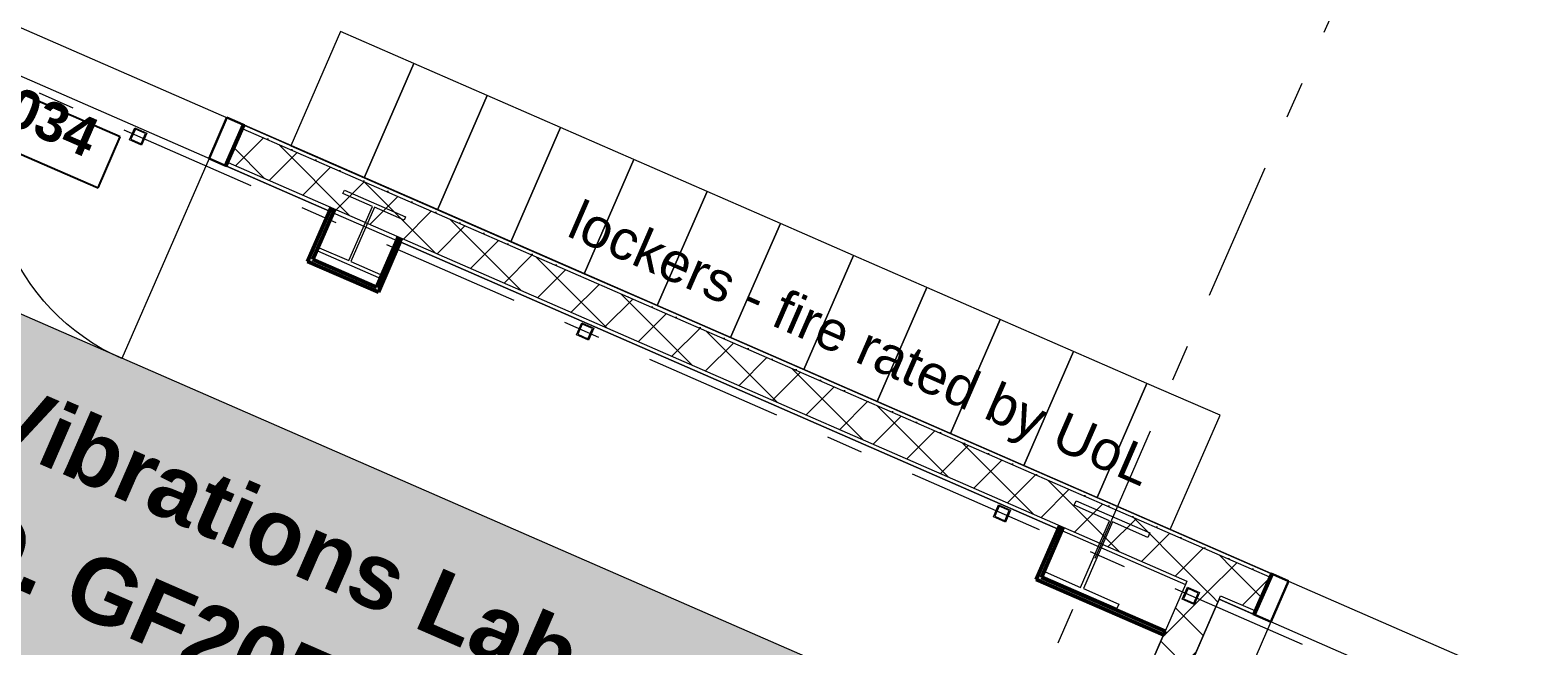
# Model space of a CAD drawing. Header units: millimetres. Extents: x -99530 to 90294, y -97212 to 56397.
# Drawn here: x 6998 to 12724, y -41848 to -39500 of the extents above; entities that cross this region are included whole.
import ezdxf
from ezdxf.enums import TextEntityAlignment as Align

# ---------------------------------------------------------------- set-up
doc = ezdxf.new("R2010")
doc.units = ezdxf.units.MM
doc.header["$MEASUREMENT"] = 0
doc.linetypes.add('Double Dashed', pattern=[1093.611073, 529.166651, -211.666656, 141.111112, -211.666656])
for name, color, linetype in [('A-25-M_Wall_Int', 7, 'Continuous'), ('COLUMN.IFC Import', 7, 'Continuous'), ('New_A-05-M_Gross_Int_Circulation', 7, 'Continuous'), ('New_A-05-M_Gross_Int_Engineering', 7, 'Continuous'), ('New_A-15-MG_Structural_Grid_Phase_2', 7, 'Continuous'), ('New_A-20-M_Floor_Slab', 7, 'Continuous'), ('New_A-25-M_Wall_Int', 7, 'Continuous'), ('New_A-35-M_FFE_Fixed', 7, 'Continuous'), ('New_ArchiCAD Door Markers', 7, 'Continuous'), ('New_ArchiCAD Doors', 7, 'Continuous')]:
    doc.layers.add(name, color=color, linetype=linetype)
for name, color, linetype, lineweight, true_color in [('A-25-M_Wall_Int_Pen_No__107', 7, 'Continuous', 15, 0xa6a6a6), ('A-25-M_Wall_Int_Pen_No__27', 7, 'Continuous', 50, 0x2a2a2a), ('New_A-05-M_Gross_Int_Circulation_Pen_No__74', 7, 'Continuous', 20, 0x606060), ('New_A-05-M_Gross_Int_Engineering_Pen_No__74', 7, 'Continuous', 20, 0x606060), ('New_A-15-MG_Structural_Grid_Phase_2_Pen_No__222', 7, 'Continuous', 13, 0x65af33), ('New_A-25-M_Wall_Int_Pen_No__107', 7, 'Continuous', 15, 0xa6a6a6), ('New_A-35-M_FFE_Fixed_Pen_No__64', 7, 'Continuous', 20, 0x606060), ('New_ArchiCAD Doors_Pen_No__43', 7, 'Continuous', 30, 0x444444), ('New_ArchiCAD Doors_Pen_No__63', 7, 'Continuous', 20, 0x606060)]:
    doc.layers.add(name, color=color, linetype=linetype, lineweight=lineweight, true_color=true_color)
for name, color, linetype, lineweight in [('COLUMN.IFC Import_Pen_No__2', 8, 'Continuous', 15), ('New_A-20-M_Floor_Slab_Pen_No__89', 8, 'Continuous', 20), ('New_A-25-M_Wall_Int_Pen_No__1', 7, 'Continuous', 13), ('New_A-95-H_Fill_Plan.Fill_Pen_No__1', 7, 'Continuous', 13), ('New_A-95-H_Fill_Plan.Fill_Pen_No__101', 252, 'Continuous', 15), ('New_A-95-P_Text_1_50_GA_Pen_No__1', 7, 'Continuous', 13), ('New_ArchiCAD Door Markers_Pen_No__1', 7, 'Continuous', 13), ('New_ArchiCAD Door Markers_Pen_No__5', 7, 'Continuous', 25), ('New_ArchiCAD Doors_Pen_No__1', 7, 'Continuous', 13), ('New_ArchiCAD Zone Stamps_Pen_No__6', 7, 'Continuous', 35)]:
    doc.layers.add(name, color=color, linetype=linetype, lineweight=lineweight)
doc.styles.add('GENERATED_STYLE_1', font='')
doc.styles.add('GENERATED_STYLE_2', font='')
doc.styles.add('GENERATED_STYLE_3', font='')
doc.styles.add('GENERATED_STYLE_4', font='')
doc.styles.get('GENERATED_STYLE_1').set_extended_font_data('Arial', bold=True)
doc.styles.get('GENERATED_STYLE_2').set_extended_font_data('Swis721 BT', bold=True)
doc.styles.get('GENERATED_STYLE_3').set_extended_font_data('Arial')
doc.styles.get('GENERATED_STYLE_4').set_extended_font_data('Swis721 BT')
pattern_1 = [(45, (0, 0), (-91.92388, 91.92388), []), (135, (0, 0), (91.92388, 91.92388), [])]
pattern_2 = [(336.4404, (0, 0), (69.2305, 158.76755), [0, -100]), (336.4404, (80.45, 59.4), (69.2305, 158.76755), [0, -100])]

# ---------------------------------------------------------------- blocks, each defined once
blk = doc.blocks.new('Laser Laboratory_INB 0309_22_1', base_point=(11487.3, -48237.9))
at = {"layer": 'New_A-05-M_Gross_Int_Engineering_Pen_No__74', "linetype": 'Continuous'}
for p, q in [((11534, -41670), (7285, -51414.5)), ((13805.8, -42660.6), (11534, -41670))]:
    blk.add_line(p, q, dxfattribs=at)
at = {"layer": 'New_ArchiCAD Zone Stamps_Pen_No__6'}
for tag, height, style, p in [('ROOM_NAME', 250, 'GENERATED_STYLE_1', (10662.9, -46682)), ('zoneNameLine2', 250, 'GENERATED_STYLE_1', (10474.5, -47114.1)), ('ROOM_NUMBER', 200, 'GENERATED_STYLE_3', (10286, -47534.8)), ('measuredAreaCode', 200, 'GENERATED_STYLE_3', (10129, -47894.9)), ('DUMMY_649', 200, 'GENERATED_STYLE_3', (10436.4, -48029)), ('DUMMY_650', 200, 'GENERATED_STYLE_3', (10925.8, -48242.4)), ('DUMMY_651', 133.3, 'GENERATED_STYLE_3', (11205, -48348.9))]:
    blk.add_attdef(tag, text='', height=height, rotation=336.4404, dxfattribs=dict(at, style=style)).set_placement(p, align=Align.TOP_LEFT)
blk = doc.blocks.new('Vibrations Lab_INB 0308_23_1', base_point=(7528.9, -42293.4))
at = {"layer": 'New_A-05-M_Gross_Int_Engineering_Pen_No__74', "linetype": 'Continuous'}
for p, q in [((8140.8, -40190.4), (5638.5, -39099.3)), ((8057.2, -40382), (8140.8, -40190.4)), ((8410.7, -40308.1), (8327.2, -40499.7)), ((10920, -41402.3), (8410.7, -40308.1)), ((8327.2, -40499.7), (8057.2, -40382)), ((10836.4, -41593.9), (10920, -41402.3)), ((11322.1, -41805.7), (10836.4, -41593.9)), ((9669.9, -45594.7), (11322.1, -41805.7))]:
    blk.add_line(p, q, dxfattribs=at)
at = {"layer": 'New_ArchiCAD Zone Stamps_Pen_No__6'}
for tag, height, style, p in [('ROOM_NAME', 250, 'GENERATED_STYLE_1', (6899.7, -40822.6)), ('zoneNameLine2', 250, 'GENERATED_STYLE_1', (6711.2, -41254.7)), ('ROOM_NUMBER', 200, 'GENERATED_STYLE_3', (6522.8, -41675.4)), ('measuredAreaCode', 200, 'GENERATED_STYLE_3', (6365.8, -42035.5)), ('DUMMY_649', 200, 'GENERATED_STYLE_3', (6673.2, -42169.6)), ('DUMMY_650', 200, 'GENERATED_STYLE_3', (7162.5, -42382.9)), ('DUMMY_651', 133.3, 'GENERATED_STYLE_3', (7441.8, -42489.5))]:
    blk.add_attdef(tag, text='', height=height, rotation=336.4404, dxfattribs=dict(at, style=style)).set_placement(p, align=Align.TOP_LEFT)
blk = doc.blocks.new('Corridor 01-Ground_INB 0350_28_1', base_point=(3443.2, -36782))
at = {"layer": 'New_A-05-M_Gross_Int_Circulation_Pen_No__74', "linetype": 'Continuous'}
blk.add_line((-10182, -32015.9), (16730.7, -43750.6), dxfattribs=at)
at = {"layer": 'New_ArchiCAD Zone Stamps_Pen_No__6'}
for tag, height, style, p in [('ROOM_NAME', 250, 'GENERATED_STYLE_1', (2435.8, -35146.3)), ('zoneNameLine2', 250, 'GENERATED_STYLE_1', (2247.4, -35578.4)), ('ROOM_NUMBER', 200, 'GENERATED_STYLE_3', (2059, -35999.1)), ('measuredAreaCode', 200, 'GENERATED_STYLE_3', (1901.9, -36359.2)), ('DUMMY_649', 200, 'GENERATED_STYLE_3', (2209.3, -36493.3)), ('DUMMY_650', 200, 'GENERATED_STYLE_3', (2698.7, -36706.6)), ('DUMMY_651', 133.3, 'GENERATED_STYLE_3', (2978, -36813.2))]:
    blk.add_attdef(tag, text='', height=height, rotation=336.4404, dxfattribs=dict(at, style=style)).set_placement(p, align=Align.TOP_LEFT)
blk = doc.blocks.new('Slab_69_1', base_point=(5782.5, -40068.3))
at = {"layer": 'New_A-20-M_Floor_Slab_Pen_No__89', "linetype": 'Continuous', "flags": 128}
blk.add_lwpolyline([(5782.5, -40068.3), (4581.4, -42822.8), (9164.9, -44821.5), (10366, -42066.9)], close=True, dxfattribs=at)
blk = doc.blocks.new('Wall_184_1', base_point=(7156.8, -51358))
at = {"layer": 'New_A-25-M_Wall_Int_Pen_No__107', "linetype": 'Continuous'}
h = blk.add_hatch(dxfattribs=at)
h.set_pattern_fill('Concrete_Block_0001', color=256, style=0, pattern_type=2)
h.set_pattern_definition(pattern_1)
h.paths.add_polyline_path([(7285.2, -51414), (11534, -41670), (11405.7, -41614.1), (7156.8, -51358)])
at = {"layer": 'New_A-25-M_Wall_Int_Pen_No__1', "linetype": 'Continuous', "flags": 128}
for points in [[(11405.7, -41614.1), (7156.8, -51358)], [(7285.2, -51414), (11534, -41670)]]:
    blk.add_lwpolyline(points, dxfattribs=at)
blk = doc.blocks.new('Double Door 19_17')
at = {"layer": 'New_ArchiCAD Doors_Pen_No__1', "linetype": 'Continuous'}
for p, q in [((-975, 0), (-975, -15)), ((975, 0), (975, -15)), ((-975, -15), (-975, -155)), ((975, -15), (975, -155)), ((-975, -155), (-975, -170)), ((975, -155), (975, -170))]:
    blk.add_line(p, q, dxfattribs=at)
at = {"layer": 'New_ArchiCAD Doors_Pen_No__43', "linetype": 'Continuous'}
for p, q in [((-968, 0), (-975, 0)), ((-975, 0), (-975, -170)), ((-902, 0), (-968, 0)), ((-968, 0), (-968, -170)), ((-902, -170), (-902, 0)), ((968, 0), (902, 0)), ((902, 0), (902, -170)), ((968, 0), (975, 0)), ((968, -170), (968, 0)), ((975, 0), (975, -170)), ((-968, -170), (-975, -170)), ((-968, -170), (-902, -170)), ((902, -170), (968, -170)), ((968, -170), (975, -170))]:
    blk.add_line(p, q, dxfattribs=at)
at = {"layer": 'New_ArchiCAD Doors_Pen_No__63', "linetype": 'Continuous'}
for p, q in [((-902, 0), (-902, 902)), ((902, 0), (902, 902))]:
    blk.add_line(p, q, dxfattribs=at)
for centre, start, end in [((-902, 0), 0, 90), ((902, 0), 90, 180)]:
    blk.add_arc(centre, 902, start, end, dxfattribs=at)
blk = doc.blocks.new('Double Door 19_7')
at = {"layer": 'New_ArchiCAD Doors_Pen_No__1', "linetype": 'Continuous'}
for p, q in [((-905, 0), (-905, -15)), ((905, 0), (905, -15)), ((-905, -15), (-905, -155)), ((905, -15), (905, -155)), ((-905, -155), (-905, -170)), ((905, -155), (905, -170))]:
    blk.add_line(p, q, dxfattribs=at)
at = {"layer": 'New_ArchiCAD Doors_Pen_No__43', "linetype": 'Continuous'}
for p, q in [((-898, 0), (-905, 0)), ((-905, 0), (-905, -170)), ((-832, 0), (-898, 0)), ((-898, 0), (-898, -170)), ((-832, -170), (-832, 0)), ((898, 0), (832, 0)), ((832, 0), (832, -170)), ((898, 0), (905, 0)), ((898, -170), (898, 0)), ((905, 0), (905, -170)), ((-898, -170), (-905, -170)), ((-898, -170), (-832, -170)), ((832, -170), (898, -170)), ((898, -170), (905, -170))]:
    blk.add_line(p, q, dxfattribs=at)
at = {"layer": 'New_ArchiCAD Doors_Pen_No__63', "linetype": 'Continuous'}
for p, q in [((-832, 0), (-832, 832)), ((832, 0), (832, 832))]:
    blk.add_line(p, q, dxfattribs=at)
for centre, start, end in [((-832, 0), 0, 90), ((832, 0), 90, 180)]:
    blk.add_arc(centre, 832, start, end, dxfattribs=at)
blk = doc.blocks.new('Door Stamp 17_28')
at = {"layer": 'New_ArchiCAD Door Markers_Pen_No__5', "linetype": 'Continuous'}
for p, q in [((488.6, -230), (-488.6, -230)), ((-488.6, -230), (-488.6, -441.8)), ((488.6, -441.8), (488.6, -230)), ((-488.6, -441.8), (488.6, -441.8)), ((-488.6, -441.8), (488.6, -441.8))]:
    blk.add_line(p, q, dxfattribs=at)
at = {"layer": 'New_ArchiCAD Door Markers_Pen_No__1', "style": 'GENERATED_STYLE_2'}
blk.add_attdef('AC_WIDO_ID', text='', height=150, dxfattribs=at).set_placement((-429.7, -397), align=Align.BOTTOM_LEFT)
blk = doc.blocks.new('Wall_274_1', base_point=(-2593.3, -35324.4))
at = {"layer": 'A-25-M_Wall_Int_Pen_No__107', "linetype": 'Continuous'}
for points in [[(8160.5, -40182.7), (8146.7, -40176.7), (8140.8, -40190.4), (8154.5, -40196.4)], [(8416.7, -40294.4), (8403, -40288.4), (8397, -40302.1), (8410.7, -40308.1)], [(10939.7, -41394.5), (10926, -41388.6), (10920, -41402.3), (10933.7, -41408.3)]]:
    blk.add_hatch(color=256, dxfattribs=at).paths.add_polyline_path(points)
at = {"layer": 'New_A-25-M_Wall_Int_Pen_No__107', "linetype": 'Continuous'}
h = blk.add_hatch(dxfattribs=at)
h.set_pattern_fill('Concrete_Block_0001', color=256, style=0, pattern_type=2)
h.set_pattern_definition(pattern_1)
h.paths.add_polyline_path([(7754.2, -40005.5), (11411.7, -41600.3), (11467.6, -41472), (7810.1, -39877.2)])
h = blk.add_hatch(dxfattribs=at)
h.set_pattern_fill('Plaster_0001', color=256, style=0, pattern_type=2)
h.set_pattern_definition(pattern_2)
h.paths.add_polyline_path([(7816.1, -39863.4), (7810.1, -39877.2), (11726.3, -41584.8), (11732.3, -41571)])
h = blk.add_hatch(dxfattribs=at)
h.set_pattern_fill('Plaster_0001', color=256, style=0, pattern_type=2)
h.set_pattern_definition(pattern_2)
h.paths.add_polyline_path([(7748.2, -40019.2), (8140.8, -40190.4), (8146.7, -40176.7), (7754.2, -40005.5)])
h = blk.add_hatch(dxfattribs=at)
h.set_pattern_fill('Plaster_0001', color=256, style=0, pattern_type=2)
h.set_pattern_definition(pattern_2)
h.paths.add_polyline_path([(8403, -40288.4), (8160.5, -40182.7), (8154.5, -40196.4), (8397, -40302.1)])
h = blk.add_hatch(dxfattribs=at)
h.set_pattern_fill('Plaster_0001', color=256, style=0, pattern_type=2)
h.set_pattern_definition(pattern_2)
h.paths.add_polyline_path([(10926, -41388.6), (8416.7, -40294.4), (8410.7, -40308.1), (10920, -41402.3)])
h = blk.add_hatch(dxfattribs=at)
h.set_pattern_fill('Plaster_0001', color=256, style=0, pattern_type=2)
h.set_pattern_definition(pattern_2)
h.paths.add_polyline_path([(11411.7, -41600.3), (10939.7, -41394.5), (10933.7, -41408.3), (11405.7, -41614.1)])
h = blk.add_hatch(dxfattribs=at)
h.set_pattern_fill('Concrete_Block_0001', color=256, style=0, pattern_type=2)
h.set_pattern_definition(pattern_1)
h.paths.add_polyline_path([(11596, -41528), (11467.6, -41472), (11411.7, -41600.3), (11540, -41656.3)])
h = blk.add_hatch(dxfattribs=at)
h.set_pattern_fill('Concrete_Block_0001', color=256, style=0, pattern_type=2)
h.set_pattern_definition(pattern_1)
h.paths.add_polyline_path([(11596, -41528), (11540, -41656.3), (11670.3, -41713.1), (11726.3, -41584.8)])
h = blk.add_hatch(dxfattribs=at)
h.set_pattern_fill('Concrete_Block_0001', color=256, style=0, pattern_type=2)
h.set_pattern_definition(pattern_1)
h.paths.add_polyline_path([(11540, -41656.3), (11411.7, -41600.3), (11405.7, -41614.1), (11534, -41670)])
h = blk.add_hatch(dxfattribs=at)
h.set_pattern_fill('Plaster_0001', color=256, style=0, pattern_type=2)
h.set_pattern_definition(pattern_2)
h.paths.add_polyline_path([(11540, -41656.3), (11534, -41670), (11664.3, -41726.9), (11670.3, -41713.1)])
at = {"layer": 'A-25-M_Wall_Int_Pen_No__27', "linetype": 'Continuous'}
for p, q in [((8146.7, -40176.7), (8140.8, -40190.4)), ((8154.5, -40196.4), (8160.5, -40182.7)), ((8403, -40288.4), (8397, -40302.1)), ((8410.7, -40308.1), (8416.7, -40294.4)), ((10926, -41388.6), (10920, -41402.3)), ((10933.7, -41408.3), (10939.7, -41394.5))]:
    blk.add_line(p, q, dxfattribs=at)
at = {"layer": 'New_A-25-M_Wall_Int_Pen_No__1', "linetype": 'Continuous'}
for p, q in [((7754.2, -40005.5), (7810.1, -39877.2)), ((7810.1, -39877.2), (7816.1, -39863.4)), ((7810.1, -39877.2), (11726.3, -41584.8)), ((7748.2, -40019.2), (7754.2, -40005.5)), ((7754.2, -40005.5), (11411.7, -41600.3)), ((11411.7, -41600.3), (11405.7, -41614.1)), ((11670.3, -41713.1), (11726.3, -41584.8)), ((11726.3, -41584.8), (11732.3, -41571)), ((11534, -41670), (11540, -41656.3)), ((11540, -41656.3), (11670.3, -41713.1)), ((11664.3, -41726.9), (11670.3, -41713.1))]:
    blk.add_line(p, q, dxfattribs=at)
at = {"layer": 'New_A-25-M_Wall_Int_Pen_No__1', "linetype": 'Continuous', "flags": 128}
for points in [[(11732.3, -41571), (7816.1, -39863.4)], [(7748.2, -40019.2), (8140.8, -40190.4)], [(8154.5, -40196.4), (8397, -40302.1)], [(8410.7, -40308.1), (10920, -41402.3)], [(10933.7, -41408.3), (11405.7, -41614.1)], [(11534, -41670), (11664.3, -41726.9)]]:
    blk.add_lwpolyline(points, dxfattribs=at)
at = {"layer": 'New_ArchiCAD Door Markers'}
ref = blk.add_blockref('Door Stamp 17_28', (6986.6, -39501.7), dxfattribs=dict(at, rotation=336.4404115840011))
ref.add_attrib('AC_WIDO_ID', 'ID00.034', dxfattribs={"layer": 'New_ArchiCAD Door Markers_Pen_No__1', "color": 7, "height": 150, "rotation": 336.4404, "style": 'GENERATED_STYLE_2'}).set_placement((6416.1, -39690), align=Align.BOTTOM_LEFT)
at = {"layer": 'New_ArchiCAD Doors', "color": 251, "linetype": 'Continuous', "lineweight": 20, "true_color": 0x606060, "xscale": -1, "zscale": 1000, "rotation": 156.4404115840011}
for name, p in [('Double Door 19_7', (6918.6, -39657.5)), ('Double Door 19_17', (12558.1, -42116.6))]:
    blk.add_blockref(name, p, dxfattribs=at)
blk = doc.blocks.new('Double Door 19_19')
at = {"layer": 'New_ArchiCAD Doors_Pen_No__1', "linetype": 'Continuous'}
for p, q in [((-975, -140), (-975, 0)), ((975, -140), (975, 0)), ((-975, -155), (-975, -140)), ((975, -155), (975, -140))]:
    blk.add_line(p, q, dxfattribs=at)
at = {"layer": 'New_ArchiCAD Doors_Pen_No__43', "linetype": 'Continuous'}
for p, q in [((-968, 0), (-975, 0)), ((-975, 0), (-975, -155)), ((-902, 0), (-968, 0)), ((-968, 0), (-968, -155)), ((-902, -155), (-902, 0)), ((968, 0), (902, 0)), ((902, 0), (902, -155)), ((968, 0), (975, 0)), ((968, -155), (968, 0)), ((975, 0), (975, -155)), ((-968, -155), (-975, -155)), ((-968, -155), (-902, -155)), ((902, -155), (968, -155)), ((968, -155), (975, -155))]:
    blk.add_line(p, q, dxfattribs=at)
at = {"layer": 'New_ArchiCAD Doors_Pen_No__63', "linetype": 'Continuous'}
for p, q in [((-902, 0), (-902, 902)), ((902, 0), (902, 902))]:
    blk.add_line(p, q, dxfattribs=at)
for centre, start, end in [((-902, 0), 0, 90), ((902, 0), 90, 180)]:
    blk.add_arc(centre, 902, start, end, dxfattribs=at)
blk = doc.blocks.new('Wall_288_1', base_point=(1351.3, -34257.7))
at = {"layer": 'New_ArchiCAD Doors', "color": 251, "linetype": 'Continuous', "lineweight": 20, "true_color": 0x606060, "xscale": -1, "zscale": 1000, "rotation": 336.4404115839973}
blk.add_blockref('Double Door 19_19', (13352.7, -39490.8), dxfattribs=at)
blk = doc.blocks.new('Wall_331_1', base_point=(11322.1, -41805.7))
at = {"layer": 'A-25-M_Wall_Int_Pen_No__107', "linetype": 'Continuous'}
blk.add_hatch(color=256, dxfattribs=at).paths.add_polyline_path([(11328.1, -41791.9), (10856.2, -41586.2), (10836.4, -41593.9), (11322.1, -41805.7)])
at = {"layer": 'A-25-M_Wall_Int_Pen_No__27', "linetype": 'Continuous', "flags": 128}
for points in [[(10836.4, -41593.9), (11322.1, -41805.7)], [(11328.1, -41791.9), (10856.2, -41586.2)], [(11322.1, -41805.7), (11328.1, -41791.9)]]:
    blk.add_lwpolyline(points, dxfattribs=at)
blk = doc.blocks.new('Wall_332_1', base_point=(10836.4, -41593.9))
at = {"layer": 'A-25-M_Wall_Int_Pen_No__107', "linetype": 'Continuous'}
blk.add_hatch(color=256, dxfattribs=at).paths.add_polyline_path([(10856.2, -41586.2), (10933.7, -41408.3), (10920, -41402.3), (10836.4, -41593.9)])
at = {"layer": 'A-25-M_Wall_Int_Pen_No__27', "linetype": 'Continuous', "flags": 128}
for points in [[(10920, -41402.3), (10836.4, -41593.9)], [(10856.2, -41586.2), (10933.7, -41408.3)]]:
    blk.add_lwpolyline(points, dxfattribs=at)
blk = doc.blocks.new('Wall_333_1', base_point=(8327.2, -40499.7))
at = {"layer": 'A-25-M_Wall_Int_Pen_No__107', "linetype": 'Continuous'}
blk.add_hatch(color=256, dxfattribs=at).paths.add_polyline_path([(8327.2, -40499.7), (8410.7, -40308.1), (8397, -40302.1), (8319.4, -40480)])
at = {"layer": 'A-25-M_Wall_Int_Pen_No__27', "linetype": 'Continuous', "flags": 128}
for points in [[(8397, -40302.1), (8319.4, -40480)], [(8327.2, -40499.7), (8410.7, -40308.1)]]:
    blk.add_lwpolyline(points, dxfattribs=at)
blk = doc.blocks.new('Wall_334_1', base_point=(8057.2, -40382))
at = {"layer": 'A-25-M_Wall_Int_Pen_No__107', "linetype": 'Continuous'}
blk.add_hatch(color=256, dxfattribs=at).paths.add_polyline_path([(8076.9, -40374.3), (8154.5, -40196.4), (8140.8, -40190.4), (8057.2, -40382)])
at = {"layer": 'A-25-M_Wall_Int_Pen_No__27', "linetype": 'Continuous', "flags": 128}
for points in [[(8140.8, -40190.4), (8057.2, -40382)], [(8076.9, -40374.3), (8154.5, -40196.4)]]:
    blk.add_lwpolyline(points, dxfattribs=at)
blk = doc.blocks.new('Wall_335_1', base_point=(8327.2, -40499.7))
at = {"layer": 'A-25-M_Wall_Int_Pen_No__107', "linetype": 'Continuous'}
blk.add_hatch(color=256, dxfattribs=at).paths.add_polyline_path([(8319.4, -40480), (8076.9, -40374.3), (8057.2, -40382), (8327.2, -40499.7)])
at = {"layer": 'A-25-M_Wall_Int_Pen_No__27', "linetype": 'Continuous', "flags": 128}
for points in [[(8057.2, -40382), (8327.2, -40499.7)], [(8319.4, -40480), (8076.9, -40374.3)]]:
    blk.add_lwpolyline(points, dxfattribs=at)
blk = doc.blocks.new('Lockers 19')
at = {"layer": 'New_A-35-M_FFE_Fixed_Pen_No__64', "linetype": 'Continuous'}
for p, q in [((305, 475), (0, 475)), ((0, 475), (0, 0)), ((305, 0), (305, 475)), ((610, 475), (305, 475)), ((305, 475), (305, 0)), ((610, 0), (610, 475)), ((915, 475), (610, 475)), ((610, 475), (610, 0)), ((915, 0), (915, 475)), ((1220, 475), (915, 475)), ((915, 475), (915, 0)), ((1220, 0), (1220, 475)), ((1525, 475), (1220, 475)), ((1220, 475), (1220, 0)), ((1525, 0), (1525, 475)), ((1830, 475), (1525, 475)), ((1525, 475), (1525, 0)), ((1830, 0), (1830, 475)), ((2135, 475), (1830, 475)), ((1830, 475), (1830, 0)), ((2135, 0), (2135, 475)), ((2440, 475), (2135, 475)), ((2135, 475), (2135, 0)), ((2440, 0), (2440, 475)), ((2745, 475), (2440, 475)), ((2440, 475), (2440, 0)), ((2745, 0), (2745, 475)), ((3050, 475), (2745, 475)), ((2745, 475), (2745, 0)), ((3050, 0), (3050, 475)), ((3355, 475), (3050, 475)), ((3050, 475), (3050, 0)), ((3355, 0), (3355, 475)), ((3660, 475), (3355, 475)), ((3355, 475), (3355, 0)), ((3660, 0), (3660, 475)), ((0, 0), (305, 0)), ((305, 0), (610, 0)), ((610, 0), (915, 0)), ((915, 0), (1220, 0)), ((1220, 0), (1525, 0)), ((1525, 0), (1830, 0)), ((1830, 0), (2135, 0)), ((2135, 0), (2440, 0)), ((2440, 0), (2745, 0)), ((2745, 0), (3050, 0)), ((3050, 0), (3355, 0)), ((3355, 0), (3660, 0))]:
    blk.add_line(p, q, dxfattribs=at)
blk = doc.blocks.new('Column 16')
at = {"layer": 'COLUMN.IFC Import_Pen_No__2', "linetype": 'Continuous'}
for p, q in [((-127.3, 127.05), (127.3, 127.05)), ((-127.3, 112.85), (-127.3, 127.05)), ((127.3, 127.05), (127.3, 112.85)), ((-4.3, 112.85), (-127.3, 112.85)), ((-4.3, -112.85), (-4.3, 112.85)), ((4.3, 112.85), (4.3, -112.85)), ((127.3, 112.85), (4.3, 112.85)), ((-127.3, -112.85), (-4.3, -112.85)), ((-127.3, -127.05), (-127.3, -112.85)), ((4.3, -112.85), (127.3, -112.85)), ((127.3, -112.85), (127.3, -127.05)), ((127.3, -127.05), (-127.3, -127.05))]:
    blk.add_line(p, q, dxfattribs=at)
blk = doc.blocks.new('Column 20')
at = {"layer": 'COLUMN.IFC Import_Pen_No__2', "linetype": 'Continuous'}
for p, q in [((-153.7, 157.25), (153.7, 157.25)), ((-153.7, 138.55), (-153.7, 157.25)), ((-6, 138.55), (-153.7, 138.55)), ((-6, -138.55), (-6, 138.55)), ((6, 138.55), (6, -138.55)), ((153.7, 138.55), (6, 138.55)), ((153.7, 157.25), (153.7, 138.55)), ((-153.7, -138.55), (-6, -138.55)), ((-153.7, -157.25), (-153.7, -138.55)), ((153.7, -157.25), (-153.7, -157.25)), ((6, -138.55), (153.7, -138.55)), ((153.7, -138.55), (153.7, -157.25))]:
    blk.add_line(p, q, dxfattribs=at)
blk = doc.blocks.new('Discrete Accessory 570')
at = {"layer": 'COLUMN.IFC Import_Pen_No__2', "linetype": 'Continuous'}
for p, q in [((-25, 25), (25, 25)), ((-25, -25), (-25, 25)), ((-21, 21), (-21, -21)), ((21, 21), (-21, 21)), ((21, -21), (21, 21)), ((25, 25), (25, -25)), ((25, -25), (-25, -25)), ((-21, -21), (21, -21))]:
    blk.add_line(p, q, dxfattribs=at)
blk = doc.blocks.new('Discrete Accessory 572')
at = {"layer": 'COLUMN.IFC Import_Pen_No__2', "linetype": 'Continuous'}
for p, q in [((-25, 25), (25, 25)), ((-25, -25), (-25, 25)), ((-21, 21), (-21, -21)), ((21, 21), (-21, 21)), ((21, -21), (21, 21)), ((25, 25), (25, -25)), ((25, -25), (-25, -25)), ((-21, -21), (21, -21))]:
    blk.add_line(p, q, dxfattribs=at)
blk = doc.blocks.new('Discrete Accessory 573')
at = {"layer": 'COLUMN.IFC Import_Pen_No__2', "linetype": 'Continuous'}
for p, q in [((-25, 25), (25, 25)), ((-25, -25), (-25, 25)), ((-21, 21), (-21, -21)), ((21, 21), (-21, 21)), ((21, -21), (21, 21)), ((25, 25), (25, -25)), ((25, -25), (-25, -25)), ((-21, -21), (21, -21))]:
    blk.add_line(p, q, dxfattribs=at)
blk = doc.blocks.new('Discrete Accessory 646')
at = {"layer": 'COLUMN.IFC Import_Pen_No__2', "linetype": 'Continuous'}
for p, q in [((-25, 25), (25, 25)), ((-25, -25), (-25, 25)), ((-21, 21), (-21, -21)), ((21, 21), (-21, 21)), ((21, -21), (21, 21)), ((25, 25), (25, -25)), ((25, -25), (-25, -25)), ((-21, -21), (21, -21))]:
    blk.add_line(p, q, dxfattribs=at)
blk = doc.blocks.new('Standard grid marker_33')
at = {"layer": 'New_A-15-MG_Structural_Grid_Phase_2_Pen_No__222', "linetype": 'Double Dashed'}
blk.add_line((705.1, 0), (54601, 0), dxfattribs=at)
at = {"layer": 'New_A-15-MG_Structural_Grid_Phase_2_Pen_No__222', "style": 'GENERATED_STYLE_4'}
for tag, p in [('AC_MarkerText_1_0', (-500, 43.4)), ('AC_MarkerText_1_1', (55806.1, 43.4))]:
    blk.add_attdef(tag, text='', height=350, rotation=180, dxfattribs=at).set_placement(p, align=Align.MIDDLE_CENTER)
blk = doc.blocks.new('Standard grid marker_36')
at = {"layer": 'New_A-15-MG_Structural_Grid_Phase_2_Pen_No__222', "linetype": 'Double Dashed'}
blk.add_line((7182, 0), (20268.4, 0), dxfattribs=at)
at = {"layer": 'New_A-15-MG_Structural_Grid_Phase_2_Pen_No__222', "style": 'GENERATED_STYLE_4'}
for tag, p in [('AC_MarkerText_1_0', (-500, 36.5)), ('AC_MarkerText_1_1', (27950.4, 36.5))]:
    blk.add_attdef(tag, text='', height=350, rotation=270, dxfattribs=at).set_placement(p, align=Align.MIDDLE_CENTER)

msp = doc.modelspace()

# ---------------------------------------------------------------- hatches: boundary and pattern name
at = {"layer": 'New_A-95-H_Fill_Plan.Fill_Pen_No__101', "linetype": 'Continuous'}
msp.add_hatch(color=256, dxfattribs=at).paths.add_polyline_path([(9166.9, -44817), (10366, -42066.9), (5782.5, -40068.3), (4583.3, -42818.3)])

# ---------------------------------------------------------------- linework, layer by layer
at = {"layer": 'New_A-95-H_Fill_Plan.Fill_Pen_No__1', "linetype": 'Continuous', "flags": 128}
msp.add_lwpolyline([(9166.9, -44817), (10366, -42066.9), (5782.5, -40068.3), (4583.3, -42818.3)], close=True, dxfattribs=at)

# ---------------------------------------------------------------- block references
at = {"layer": 'A-25-M_Wall_Int', "color": 250, "lineweight": 50, "true_color": 0x2a2a2a}
for name, p in [('Wall_334_1', (8057.2, -40382)), ('Wall_333_1', (8327.2, -40499.7)), ('Wall_335_1', (8327.2, -40499.7)), ('Wall_332_1', (10836.4, -41593.9)), ('Wall_331_1', (11322.1, -41805.7))]:
    msp.add_blockref(name, p, dxfattribs=at)
at = {"layer": 'COLUMN.IFC Import', "linetype": 'Continuous', "zscale": 1000}
for name, p, rotation in [('Discrete Accessory 646', (7410.8, -39905.7), 246.4404115839877), ('Column 16', (8263.3, -40277.4), 336.4404115839877), ('Discrete Accessory 573', (9115.8, -40649.1), 246.4404115839877), ('Discrete Accessory 572', (10706.1, -41342.6), 246.4404115839877), ('Column 20', (11066.4, -41499.7), 336.4404115839877), ('Discrete Accessory 570', (11426.6, -41656.8), 246.4404115839877)]:
    msp.add_blockref(name, p, dxfattribs=dict(at, rotation=rotation))
at = {"layer": 'New_A-05-M_Gross_Int_Circulation', "linetype": 'Continuous'}
msp.add_blockref('Corridor 01-Ground_INB 0350_28_1', (3443.2, -36782), dxfattribs=at)
at = {"layer": 'New_A-05-M_Gross_Int_Engineering', "linetype": 'Continuous'}
ref = msp.add_blockref('Vibrations Lab_INB 0308_23_1', (7528.9, -42293.4), dxfattribs=at)
ref.add_attrib('ROOM_NAME', 'Vibrations Lab', dxfattribs={"layer": 'New_ArchiCAD Zone Stamps_Pen_No__6', "color": 7, "height": 250, "rotation": 336.4404, "style": 'GENERATED_STYLE_1'}).set_placement((6899.7, -40822.6), align=Align.TOP_LEFT)
ref.add_attrib('ROOM_NUMBER', 'INB 0308', dxfattribs={"layer": 'New_ArchiCAD Zone Stamps_Pen_No__6', "color": 7, "height": 200, "rotation": 336.4404, "style": 'GENERATED_STYLE_3'}).set_placement((6522.8, -41675.4), align=Align.TOP_LEFT)
ref.add_attrib('zoneNameLine2', 'ID. GF205 A', dxfattribs={"layer": 'New_ArchiCAD Zone Stamps_Pen_No__6', "color": 7, "height": 250, "rotation": 336.4404, "style": 'GENERATED_STYLE_1'}).set_placement((6711.2, -41254.7), align=Align.TOP_LEFT)
msp.add_blockref('Laser Laboratory_INB 0309_22_1', (11487.3, -48237.9), dxfattribs=at)
at = {"layer": 'New_A-15-MG_Structural_Grid_Phase_2', "color": 8, "linetype": 'Continuous', "lineweight": 15, "zscale": 1000}
for name, p, rotation in [('Standard grid marker_33', (21520.4, -46057.9), 156.4404115839929), ('Standard grid marker_36', (6441.9, -52106.2), 66.44041158399293)]:
    msp.add_blockref(name, p, dxfattribs=dict(at, rotation=rotation))
at = {"layer": 'New_A-20-M_Floor_Slab', "color": 8, "linetype": 'Continuous', "lineweight": 20}
msp.add_blockref('Slab_69_1', (5782.5, -40068.3), dxfattribs=at)
at = {"layer": 'New_A-25-M_Wall_Int', "color": 250, "lineweight": 50, "true_color": 0x2a2a2a}
for name, p in [('Wall_288_1', (1351.3, -34257.7)), ('Wall_274_1', (-2593.3, -35324.4)), ('Wall_184_1', (7156.8, -51358))]:
    msp.add_blockref(name, p, dxfattribs=at)
at = {"layer": 'New_A-35-M_FFE_Fixed', "color": 251, "linetype": 'Continuous', "lineweight": 20, "true_color": 0x606060, "zscale": 1000, "rotation": 156.4404102138274}
msp.add_blockref('Lockers 19', (11538, -40968.7), dxfattribs=at)

# ---------------------------------------------------------------- texts
at = {"layer": 'New_A-95-P_Text_1_50_GA_Pen_No__1', "linetype": 'Continuous', "insert": (9099.6, -40145.2), "char_height": 150, "attachment_point": 1, "rotation": 336.4404, "style": 'GENERATED_STYLE_4'}
msp.add_mtext('\\A1;{\\fSwis721 BT|b0|i0|c0|p34;lockers - fire rated by UoL}', dxfattribs=at)

doc.saveas('drawing.dxf')
